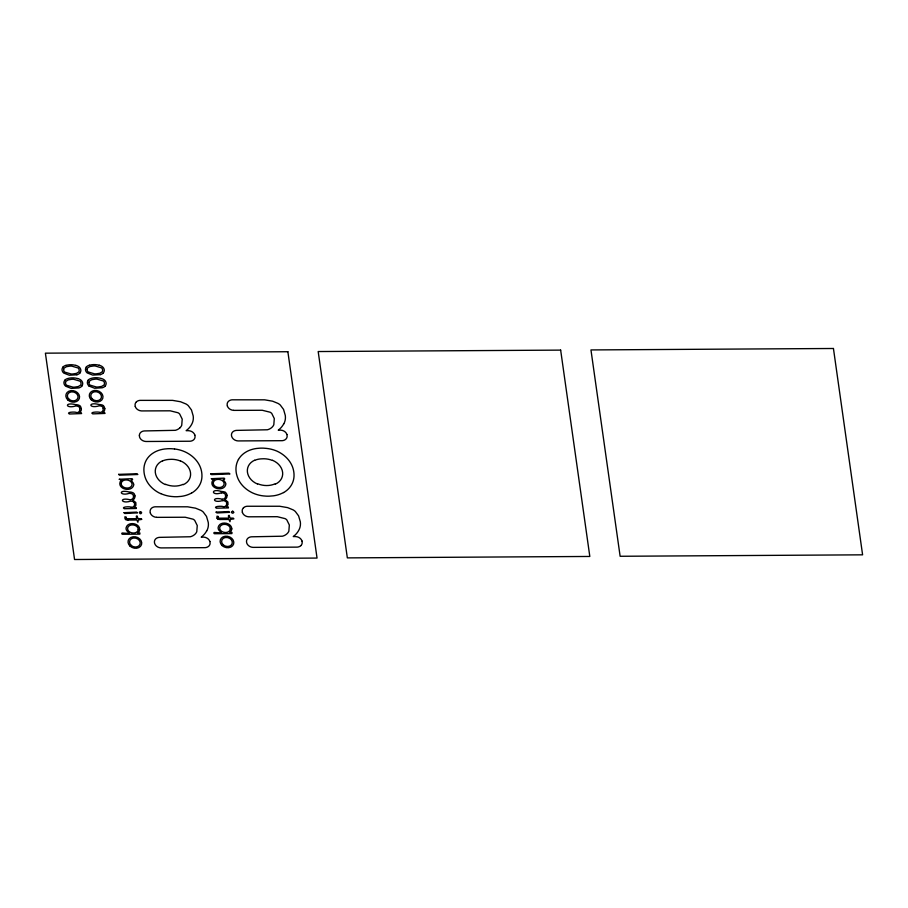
<?xml version="1.0" encoding="UTF-8"?>
<svg xmlns="http://www.w3.org/2000/svg" width="908" height="908" viewBox="0 0 908 908"><rect width="100%" height="100%" fill="white"/><g stroke="black" fill="none" stroke-linecap="round" stroke-linejoin="round"><path stroke-width="1.36" d="M233.674 512.487C232.97 514.632 229.815 511.658 232.573 511.329M179.966 427.781L179.171 428.474A11.725 9.568 16.8 0 1 175.267 430.324L144.383 430.937A6.413 5.232 16.8 0 0 140.717 432.424A6.061 4.949 16.8 0 0 139.389 435.409M76.896 374.788L69.314 375.231L63.708 373.052A5.414 4.426 16.8 0 1 62.924 367.195M100.334 374.641L92.752 375.095L87.134 372.904A5.414 4.426 16.8 0 1 86.362 367.048M75.636 404.662C64.286 401.676 65.104 409.088 75.75 405.989A4.506 3.677 16.8 0 1 78.621 406.648A2.792 2.27 16.8 0 1 79.654 407.896L79.881 408.543M99.063 404.525C87.656 401.518 88.598 408.975 99.176 405.853A4.506 3.677 16.8 0 1 102.048 406.512A2.792 2.27 16.8 0 1 103.081 407.749L103.319 408.407M76.681 412.641C76.828 411.687 65.501 411.801 69.314 414.014L81.607 413.571L81.187 412.709L79.337 412.629A5.709 4.665 16.8 0 0 81.323 408.611M221.302 491.466C210.316 487.902 211.314 496.438 221.416 492.794M129.333 493.339C119.493 496.46 117.892 489.071 129.22 492.011A6.492 5.3 16.8 0 1 133.204 492.862A3.507 2.86 16.8 0 1 134.407 494.122L135.008 495.847M222.324 499.241C211.235 496.313 212.495 503.702 222.596 500.569M131.399 507.368C131.388 506.414 120.458 506.573 124.237 508.73L136.393 508.469L136.098 507.424L134.168 507.345L135.939 505.211L135.814 502.533L132.75 500.058A5.618 4.585 16.8 0 0 134.849 495.859M223.482 506.823C223.447 505.87 212.529 506.04 216.32 508.185L228.476 507.924L228.18 506.88L226.251 506.8L228.022 504.666L227.897 501.976L224.832 499.514A5.618 4.585 16.8 0 0 226.932 495.314M140.49 511.874C137.948 511.295 140.49 515.574 141.591 512.929A1.169 0.953 16.8 0 0 140.49 511.749M128.039 520.046L136.813 520L137.903 522.248L138.266 519.989L141.841 519.376L141.16 518.661L138.084 518.661L136.96 515.846L136.325 516.243L136.631 518.672L127.937 518.718A3.201 2.61 16.8 0 1 127.007 518.638L126.609 518.457A1.407 1.146 16.8 0 1 126.099 517.605M220.122 519.501L228.895 519.455L229.985 521.703L230.348 519.444L233.923 518.831L233.243 518.116L230.167 518.116L229.043 515.301L228.396 515.789L228.714 518.128L220.02 518.173A3.201 2.61 16.8 0 1 219.089 518.093L218.692 517.912A1.407 1.146 16.8 0 1 218.181 517.061M233.628 410.382L262.264 410.268L270.141 412.221A7.003 5.709 16.8 0 1 271.742 413.412L274.295 418.577L273.819 424.728A11.078 9.046 16.8 0 1 272.048 427.237L271.254 427.929A11.725 9.568 16.8 0 1 267.349 429.779L236.466 430.392A6.413 5.232 16.8 0 0 232.8 431.879A6.061 4.949 16.8 0 0 231.472 434.864L231.483 435.136A7.809 6.367 16.8 0 0 231.642 436.26L231.722 436.532A6.254 5.107 16.8 0 0 237.953 440.925L282.15 440.686A6.413 5.232 16.8 0 0 285.804 439.188A6.061 4.949 16.8 0 0 287.132 436.203L287.121 435.931A7.809 6.367 16.8 0 0 286.962 434.807L286.894 434.535M156.596 517.356L185.221 517.242L193.098 519.194A7.003 5.709 16.8 0 1 194.698 520.386L197.252 525.55L196.775 531.713A11.078 9.046 16.8 0 1 195.016 534.222L194.21 534.903A11.725 9.568 16.8 0 1 190.305 536.753L159.422 537.366A6.413 5.232 16.8 0 0 155.756 538.853A6.061 4.949 16.8 0 0 154.428 541.849L154.439 542.121A7.809 6.367 16.8 0 0 154.598 543.245L154.678 543.517A6.254 5.107 16.8 0 0 160.909 547.91L205.106 547.66A6.413 5.232 16.8 0 0 208.761 546.173A6.061 4.949 16.8 0 0 210.088 543.188L210.077 542.916A7.809 6.367 16.8 0 0 209.918 541.792L209.85 541.52M174.529 448.961L171.521 448.722A36.615 29.885 16.8 0 0 167.424 448.745L164.484 449.017A29.181 23.812 16.8 0 0 155.79 451.548A29.465 24.051 16.8 0 0 154.269 452.354A27.217 22.212 16.8 0 0 146.37 460.016A29.465 24.051 16.8 0 0 144.02 472.058A34.016 27.762 16.8 0 0 144.406 474.532L144.588 475.349A28.046 22.893 16.8 0 0 159.127 492.919A29.714 24.255 16.8 0 0 160.909 493.646M88.995 386.059L94.602 388.249L102.184 387.795A7.673 6.254 16.8 0 0 105.305 386.002M217.057 518.139L216.989 516.209L218.215 516.425M301.933 540.975L302.001 541.247A7.809 6.367 16.8 0 1 302.16 542.371L302.171 542.644A6.061 4.949 16.8 0 1 300.843 545.617M227.397 405.967L227.329 405.694A7.809 6.367 16.8 0 1 227.17 404.571L227.159 404.298A6.061 4.949 16.8 0 1 228.487 401.325A6.413 5.232 16.8 0 1 232.142 399.815L264.659 399.826L272.593 401.188L278.075 403.436A12.167 9.931 16.8 0 1 280.288 405.036L283.557 409.429L285.282 415.399A19.658 16.049 16.8 0 1 283.807 423.866M242.436 512.407L242.368 512.135A7.809 6.367 16.8 0 1 242.209 511.011L242.209 510.739A6.061 4.949 16.8 0 1 243.526 507.754M194.8 435.08L194.879 435.352A7.809 6.367 16.8 0 1 195.038 436.476L195.038 436.748A6.061 4.949 16.8 0 1 193.722 439.733A6.413 5.232 16.8 0 1 190.067 441.231L145.87 441.492A6.254 5.107 16.8 0 1 139.571 437.089L139.56 436.805A7.809 6.367 16.8 0 1 139.401 435.681L139.401 435.409M135.315 406.512L135.247 406.239A7.809 6.367 16.8 0 1 135.088 405.116L135.076 404.843A6.061 4.949 16.8 0 1 136.404 401.869M150.353 512.952L150.285 512.679A7.809 6.367 16.8 0 1 150.126 511.556L150.126 511.283A6.061 4.949 16.8 0 1 151.443 508.298A6.413 5.232 16.8 0 1 155.098 506.8L187.616 506.8L195.549 508.174L201.031 510.409A12.167 9.931 16.8 0 1 203.244 512.021L206.513 516.414L208.25 522.384A19.658 16.049 16.8 0 1 206.774 530.851M226.705 502.941L226.489 502.328A2.554 2.088 16.8 0 0 225.434 501.205M134.622 503.486L134.407 502.873A2.554 2.088 16.8 0 0 133.351 501.749M225.615 495.269L225.4 494.633A2.69 2.191 16.8 0 0 224.31 493.464A4.767 3.893 16.8 0 0 221.427 492.84M133.533 495.813L133.317 495.178A2.69 2.191 16.8 0 0 132.227 494.009A4.767 3.893 16.8 0 0 129.345 493.385M126.133 516.97L124.873 516.8L124.998 518.74A2.168 1.771 16.8 0 0 125.917 519.603M227.091 495.303L226.489 493.577A3.507 2.86 16.8 0 0 225.241 492.386M104.795 408.475L104.068 406.512A3.518 2.872 16.8 0 0 102.956 405.456M81.368 408.611L80.642 406.648A3.518 2.872 16.8 0 0 79.529 405.604M79.643 408.577A4.29 3.507 16.8 0 1 76.726 412.777M75.648 404.718A6.231 5.085 16.8 0 1 79.563 405.536M64.786 380.35A5.414 4.426 16.8 0 0 65.603 386.172L71.176 388.386L78.758 387.943A7.673 6.254 16.8 0 0 81.868 386.15M64.684 380.282A7.763 6.333 16.8 0 1 67.828 378.511A15.436 12.598 16.8 0 1 77.679 378.579M77.691 378.522A7.673 6.265 16.8 0 1 81.039 380.18A5.459 4.449 16.8 0 1 81.777 386.082M62.834 367.127A7.763 6.333 16.8 0 1 65.966 365.356M66 365.402A15.436 12.598 16.8 0 1 75.818 365.425M75.829 365.368A7.673 6.265 16.8 0 1 79.178 367.025A5.459 4.449 16.8 0 1 79.915 372.927M80.006 372.995A7.673 6.254 16.8 0 1 76.885 374.754M86.26 366.991A7.763 6.333 16.8 0 1 89.404 365.22M89.427 365.266A15.436 12.598 16.8 0 1 99.244 365.277M99.267 365.232A7.673 6.265 16.8 0 1 102.615 366.889A5.459 4.449 16.8 0 1 103.353 372.791M103.444 372.848A7.673 6.254 16.8 0 1 100.311 374.618M89.029 386.036A5.414 4.426 16.8 0 1 88.224 380.202M88.121 380.146A7.763 6.333 16.8 0 1 91.265 378.375A15.436 12.598 16.8 0 1 101.106 378.432A7.673 6.265 16.8 0 1 104.477 380.043A5.459 4.449 16.8 0 1 105.215 385.945M104.76 408.475A5.709 4.665 16.8 0 1 102.74 412.459L104.579 412.55L105.044 413.435L92.741 413.878C88.7 411.948 99.732 411.596 100.118 412.504A4.29 3.507 16.8 0 0 103.069 408.441M99.085 404.582A6.231 5.085 16.8 0 1 103.001 405.399M194.868 435.08A6.254 5.107 16.8 0 0 188.569 430.687L186.14 430.664A25.912 21.145 16.8 0 0 191.656 424.376A19.658 16.049 16.8 0 0 193.2 415.943L191.474 409.973L188.206 405.581A12.167 9.931 16.8 0 0 185.992 403.981L180.51 401.733L172.577 400.371L140.059 400.371A6.413 5.232 16.8 0 0 136.393 401.858M179.966 427.781A11.078 9.046 16.8 0 0 181.736 425.273L182.213 419.121L179.648 413.957A7.003 5.709 16.8 0 0 178.059 412.765L170.182 410.813L141.546 410.927A6.254 5.107 16.8 0 1 135.258 406.523M206.695 530.817A25.912 21.145 16.8 0 1 201.224 537.139L203.608 537.105A6.254 5.107 16.8 0 1 209.907 541.509M156.596 517.344A6.254 5.107 16.8 0 1 150.297 512.952M174.529 448.972A29.181 23.812 16.8 0 1 184.823 451.753A28.386 23.165 16.8 0 1 201.44 470.9L201.587 471.706A33.528 27.365 16.8 0 1 201.894 474.192L201.939 475.009A28.125 22.95 16.8 0 1 191.531 493.135M191.463 493.055A29.885 24.391 16.8 0 1 189.931 493.85A29.181 23.812 16.8 0 1 181.237 496.381L177.287 496.71A36.774 30.009 16.8 0 1 174.2 496.699L171.192 496.449A29.181 23.812 16.8 0 1 160.909 493.657M180.34 460.958A20.271 16.537 16.8 0 0 169.728 459.38A19.136 15.618 16.8 0 0 162.634 460.878M180.397 460.833A15.992 13.053 16.8 0 1 190.532 472.852A15.992 13.053 16.8 0 1 183.257 484.69M183.019 484.361A19.76 16.128 16.8 0 1 165.517 484.282M165.381 484.566A15.992 13.053 16.8 0 1 155.325 472.58A15.992 13.053 16.8 0 1 162.555 460.776M283.739 423.832A25.912 21.145 16.8 0 1 278.268 430.154L280.651 430.131A6.254 5.107 16.8 0 1 286.951 434.535M233.628 410.359A6.254 5.107 16.8 0 1 227.341 405.978M301.989 540.964A6.254 5.107 16.8 0 0 295.702 536.583L293.261 536.549A25.912 21.145 16.8 0 0 298.777 530.272A19.658 16.049 16.8 0 0 300.332 521.839L298.596 515.869L295.327 511.476A12.167 9.931 16.8 0 0 293.114 509.865L287.632 507.629L279.698 506.255L247.18 506.255A6.413 5.232 16.8 0 0 243.526 507.754M300.843 545.629A6.413 5.232 16.8 0 1 297.188 547.127L252.992 547.376A6.254 5.107 16.8 0 1 246.704 542.973L246.681 542.7A7.809 6.367 16.8 0 1 246.522 541.577L246.522 541.304A6.061 4.949 16.8 0 1 247.85 538.319A6.413 5.232 16.8 0 1 251.505 536.81L282.388 536.208A11.725 9.568 16.8 0 0 286.292 534.358L287.098 533.677A11.078 9.046 16.8 0 0 288.858 531.157L289.334 525.006L286.78 519.841A7.003 5.709 16.8 0 0 285.18 518.65L277.303 516.697L248.678 516.811A6.254 5.107 16.8 0 1 242.379 512.407M283.614 492.59A28.125 22.95 16.8 0 0 294.022 474.464L293.976 473.647A33.528 27.365 16.8 0 0 293.67 471.161L293.511 470.355A28.386 23.165 16.8 0 0 276.951 451.128A29.181 23.812 16.8 0 0 266.623 448.427L263.604 448.166A36.615 29.885 16.8 0 0 259.506 448.2L256.578 448.473A29.181 23.812 16.8 0 0 247.873 451.004A29.465 24.051 16.8 0 0 246.352 451.809A27.217 22.212 16.8 0 0 238.463 459.471M283.546 492.511A29.885 24.391 16.8 0 1 282.013 493.305A29.181 23.812 16.8 0 1 273.319 495.836L269.37 496.165A36.774 30.009 16.8 0 1 266.282 496.154L263.275 495.904A29.181 23.812 16.8 0 1 252.992 493.112A29.714 24.255 16.8 0 1 251.278 492.272A28.046 22.893 16.8 0 1 236.704 474.805L236.489 473.987A34.016 27.762 16.8 0 1 236.091 471.502A29.465 24.051 16.8 0 1 238.441 459.459M272.423 460.413A20.271 16.537 16.8 0 0 261.822 458.835A19.136 15.618 16.8 0 0 254.717 460.333M272.479 460.288A15.992 13.053 16.8 0 1 282.615 472.296A15.992 13.053 16.8 0 1 275.34 484.146M275.101 483.816A19.76 16.128 16.8 0 1 257.6 483.737M257.463 484.021A15.992 13.053 16.8 0 1 247.407 472.035A15.992 13.053 16.8 0 1 254.637 460.231M220.111 519.433A3.87 3.155 16.8 0 1 217.965 519.149M218.011 519.058A2.168 1.771 16.8 0 1 217.046 518.207M226.546 502.964A4.097 3.348 16.8 0 1 223.493 506.891M222.608 500.614A4.767 3.893 16.8 0 1 225.456 501.171M225.456 495.291A4.2 3.428 16.8 0 1 222.347 499.332M221.325 491.534A6.492 5.3 16.8 0 1 225.286 492.318M232.573 511.204A1.169 0.953 16.8 0 1 233.651 512.384M134.463 503.509A4.097 3.348 16.8 0 1 131.41 507.436M133.374 501.715A4.767 3.893 16.8 0 0 130.525 501.159C120.991 504.258 118.63 496.971 130.241 499.786A4.2 3.428 16.8 0 0 133.374 495.836M128.028 519.989A3.87 3.155 16.8 0 1 125.883 519.694M121.127 483.465C121.263 488.81 131.263 489.934 132.125 484.52C131.955 479.163 122.035 478.062 121.127 483.465M213.21 482.908C213.357 488.209 223.13 489.378 224.197 484.1C224.219 478.652 214.118 477.46 213.21 482.908M139.719 529.432L139.162 531.452L137.619 532.86L139.911 532.985L139.809 534.142L122.648 534.267C122.194 534.415 121.241 533.552 122.16 532.996C136.279 533.938 125.156 533.291 126.099 527.798C127.597 521.226 139.503 522.815 139.719 529.432M231.801 528.887L231.245 530.908L229.701 532.315L231.994 532.44L231.892 533.598L214.731 533.722C214.209 533.836 213.346 532.962 214.243 532.451C228.362 533.393 217.239 532.746 218.181 527.253C219.679 520.681 231.585 522.27 231.801 528.887M138.266 529.489C137.539 535.062 127.222 533.677 127.574 528.15C128.766 523.019 138.164 524.279 138.266 529.489M230.348 528.944C229.611 534.574 219.112 533.087 219.668 527.469C221.053 522.497 230.235 523.78 230.348 528.944M118.619 474.373L119.493 475.168L137.834 474.498L136.949 473.738L118.619 474.373M119.311 479.299L121.933 480.082A5.709 4.653 16.8 0 0 120.208 481.751C117.382 488.901 130.502 492.363 133.351 486.109C135.735 483.169 128.482 479.39 132.069 480.003C133.147 479.606 132.239 478.516 131.717 478.698L119.311 479.265M124.033 512.702L124.873 513.508L137.539 512.872L136.665 512.112L124.033 512.679M210.701 473.828L211.575 474.623L229.917 473.953L229.032 473.193L210.701 473.794M211.394 478.754L214.016 479.538A5.709 4.653 16.8 0 0 212.29 481.206C209.43 488.413 222.823 491.875 225.49 485.417C227.715 482.443 220.44 478.834 224.219 479.435C225.218 478.936 224.287 478.039 223.799 478.153L211.405 478.686M216.115 512.157L216.955 512.952L229.622 512.328L228.748 511.567L216.127 512.101M63.651 369.42L63.651 369.647A4.597 3.745 16.8 0 0 63.719 370.339L63.844 370.782A3.587 2.928 16.8 0 0 64.774 372.121L71.108 373.983A20.316 16.582 16.8 0 0 72.844 373.971L76.431 373.392L78.656 372.03A3.587 2.928 16.8 0 0 79.212 370.691L79.019 369.329A3.621 2.951 16.8 0 0 78.088 367.978L71.732 366.117A20.316 16.582 16.8 0 0 69.995 366.117L66.432 366.707L64.207 368.069A3.621 2.951 16.8 0 0 63.651 369.42M65.512 382.574L65.501 382.801A4.597 3.745 16.8 0 0 65.58 383.494L65.705 383.936A3.587 2.928 16.8 0 0 66.636 385.276L72.969 387.137A20.316 16.582 16.8 0 0 74.706 387.126L78.292 386.547L80.517 385.185A3.587 2.928 16.8 0 0 81.073 383.846L80.88 382.484A3.621 2.951 16.8 0 0 79.949 381.133L73.593 379.272A20.316 16.582 16.8 0 0 71.857 379.272L68.293 379.862L66.068 381.224A3.621 2.951 16.8 0 0 65.512 382.574M87.089 369.284L87.077 369.499A4.597 3.745 16.8 0 0 87.157 370.192L87.282 370.634A3.587 2.928 16.8 0 0 88.212 371.974L94.534 373.846A20.316 16.582 16.8 0 0 96.282 373.835L99.869 373.245L102.093 371.894A3.587 2.928 16.8 0 0 102.638 370.543L102.445 369.193A3.621 2.951 16.8 0 0 101.514 367.842L95.17 365.969A20.316 16.582 16.8 0 0 93.433 365.981L89.858 366.571L87.645 367.922A3.621 2.951 16.8 0 0 87.089 369.284M88.95 382.438L88.939 382.654A4.597 3.745 16.8 0 0 89.007 383.346L89.143 383.789A3.587 2.928 16.8 0 0 90.074 385.128L96.396 387.001A20.316 16.582 16.8 0 0 98.143 386.99L101.719 386.399L103.943 385.049A3.587 2.928 16.8 0 0 104.499 383.698L104.307 382.347A3.621 2.951 16.8 0 0 103.376 380.997L97.031 379.124A20.316 16.582 16.8 0 0 95.283 379.135L91.719 379.726L89.495 381.076A3.621 2.951 16.8 0 0 88.95 382.438M287.87 351.725L45.4 353.167L74.558 559.51L317.04 558.068L287.87 351.725M560.656 350.113L318.186 351.544L347.344 557.887L589.814 556.456L560.656 350.113M833.442 348.49L590.96 349.932L620.13 556.275L862.6 554.833L833.442 348.49M67.839 399.974A6.969 5.686 16.8 0 0 79.337 398.487A6.969 5.686 16.8 0 0 70.926 390.622A6.969 5.686 16.8 0 0 67.839 399.974M68.963 399.225A5.437 4.438 16.8 0 0 77.895 397.965A5.437 4.438 16.8 0 0 71.255 391.893A5.437 4.438 16.8 0 0 68.963 399.225M92.389 399.077A5.437 4.438 16.8 0 0 101.321 397.817A5.437 4.438 16.8 0 0 94.682 391.745A5.437 4.438 16.8 0 0 92.389 399.077M91.277 399.838A6.969 5.686 16.8 0 0 102.763 398.351A6.969 5.686 16.8 0 0 94.353 390.485A6.969 5.686 16.8 0 0 91.277 399.838M222.119 545.572A6.958 5.675 16.8 0 0 233.594 544.085A6.958 5.675 16.8 0 0 225.195 536.231A6.958 5.675 16.8 0 0 222.119 545.572M223.232 544.823A5.425 4.426 16.8 0 0 232.153 543.563A5.425 4.426 16.8 0 0 225.524 537.502A5.425 4.426 16.8 0 0 223.232 544.823M131.149 545.367A5.425 4.426 16.8 0 0 140.07 544.108A5.425 4.426 16.8 0 0 133.442 538.047A5.425 4.426 16.8 0 0 131.149 545.367M130.037 546.117A6.958 5.675 16.8 0 0 141.512 544.63A6.958 5.675 16.8 0 0 133.113 536.776A6.958 5.675 16.8 0 0 130.037 546.117"/></g></svg>
